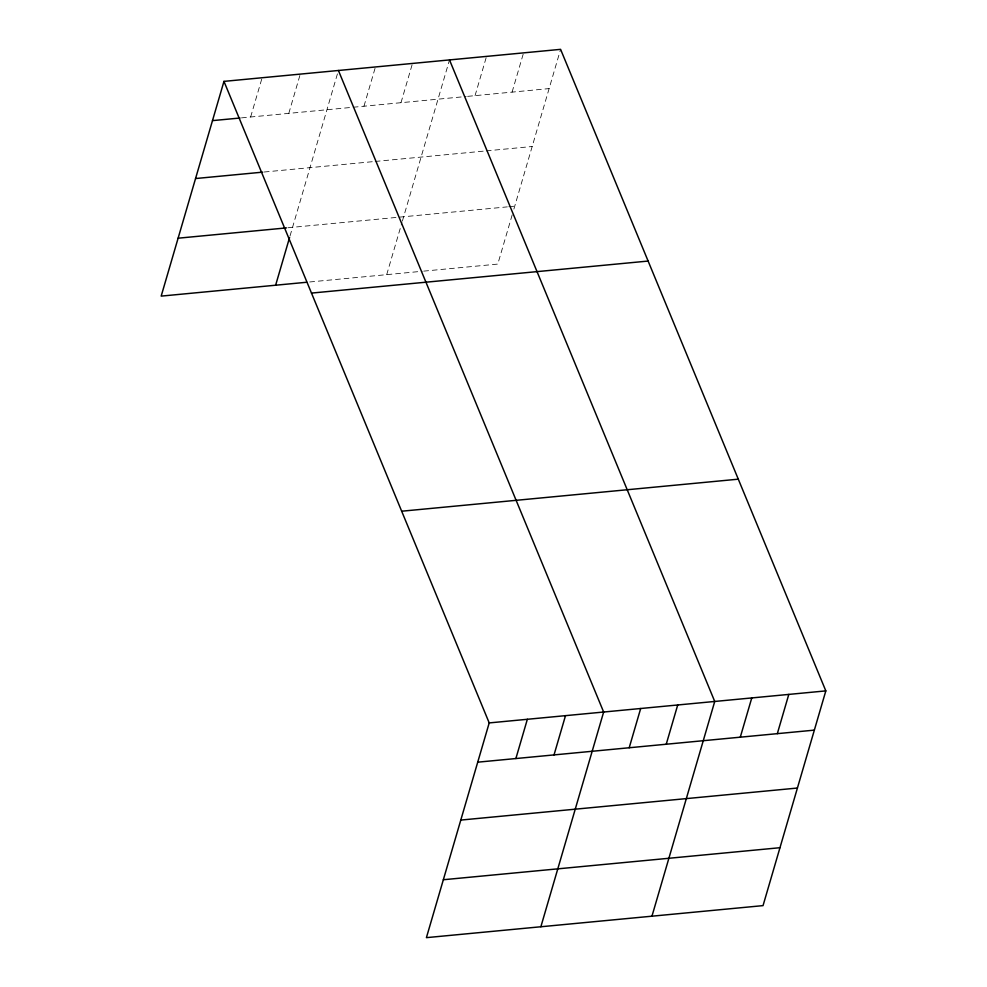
<?xml version="1.0" encoding="UTF-8"?>
<svg xmlns="http://www.w3.org/2000/svg" width="987" height="987" viewBox="0 0 987 987"><rect width="100%" height="100%" fill="white"/><g stroke="black" fill="none" stroke-linecap="round" stroke-linejoin="round"><path stroke-width="0.74" stroke-dasharray="4.93 3.7" d="M250.636 116.997L262.123 77.751M288.796 113.369L300.27 74.124M290.018 236.004L338.418 70.484M363.969 106.214L375.442 66.968M400.993 102.697L412.48 63.439M386.707 274.645L401.956 222.531M402.375 221.088L449.504 59.923M475.055 95.64L486.529 56.395M512.08 92.124L523.554 52.879M512.191 214.858L497.793 264.084L423.744 271.129M513.882 209.071L560.591 49.35M241.482 117.872L466.172 96.492M467.653 96.356L549.105 88.596M264.232 172.009L373.691 161.584M375.171 161.449L484.777 151.023M486.258 150.875L532.178 146.508M287.982 227.75L507.318 206.875M508.811 206.739L514.733 206.172M309.696 281.974L422.263 271.265"/><path stroke-width="1.48" d="M223.963 81.378L489.207 722.916L426.409 937.65L763.037 905.622L825.823 690.888L560.591 49.35L223.963 81.378L161.177 296.112L306.735 282.257M275.632 285.218L289.598 237.448M515.88 758.534L527.354 719.289M554.028 754.907L565.502 715.661M540.864 926.756L603.649 712.034L338.418 70.484M629.2 747.751L640.686 708.506M666.237 744.235L677.711 704.977M651.951 916.195L714.736 701.461L449.504 59.923M740.287 737.19L751.773 697.932M777.324 733.662L788.798 694.416M212.489 120.624L239.964 118.021M195.562 178.536L262.702 172.145M178.104 238.2L286.452 227.898M311.497 293.09L648.114 261.061M401.672 511.217L738.301 479.176M489.207 722.916L825.823 690.888M477.733 762.174L814.349 730.133M460.793 820.074L797.41 788.045M443.348 879.738L779.964 847.71"/></g></svg>
